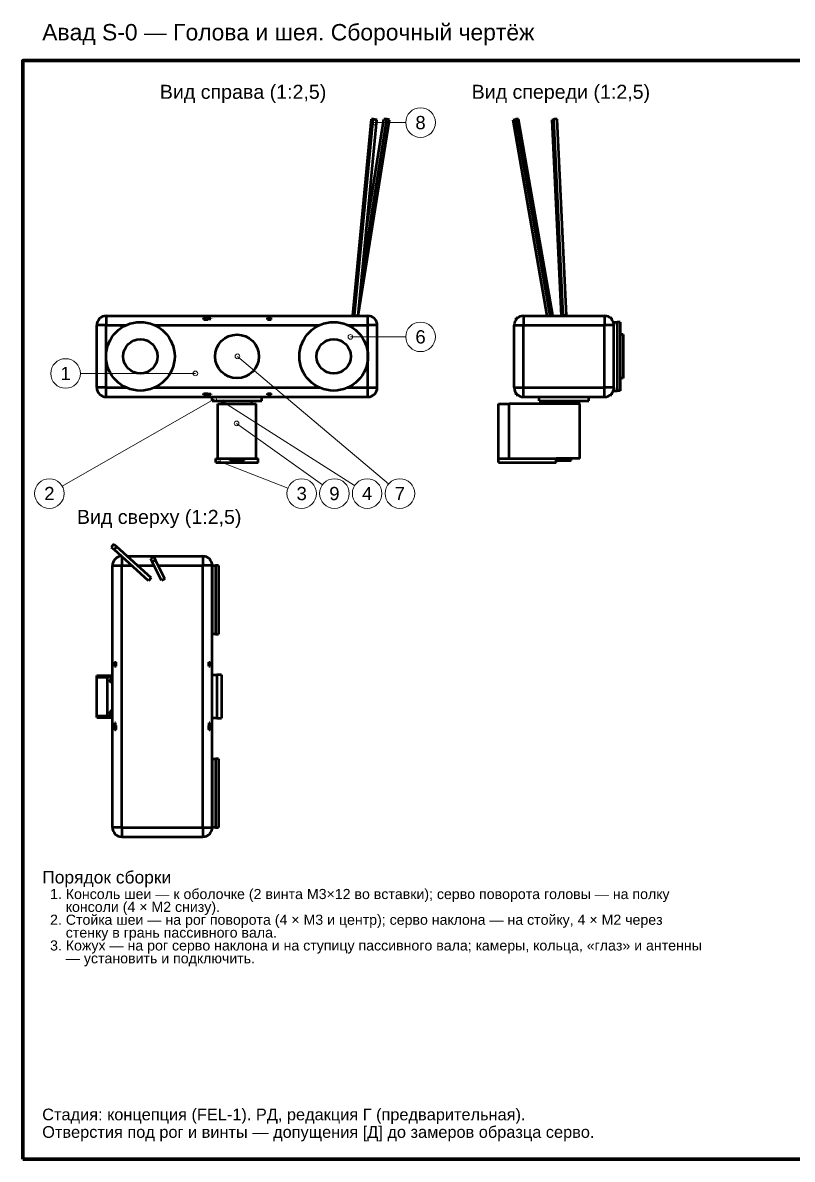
# Model space of a CAD drawing. Header units: millimetres. Extents: x 50 to 1038, y 12 to 742.
# Drawn here: x 50 to 544, y 12 to 742 of the extents above; entities that cross this region are included whole.
import ezdxf
from ezdxf.enums import TextEntityAlignment as Align

# ---------------------------------------------------------------- set-up
doc = ezdxf.new("R2010")
doc.units = ezdxf.units.MM
doc.header["$LTSCALE"] = 2.5
for name, color, linetype, lineweight in [('КОНТУР', 7, 'Continuous', 50), ('РАЗМЕРЫ', 5, 'Continuous', 18), ('РАМКА', 7, 'Continuous', 70), ('ТЕКСТ', 7, 'Continuous', 25)]:
    doc.layers.add(name, color=color, linetype=linetype, lineweight=lineweight)
doc.styles.add('GOST', font='arial.ttf')

msp = doc.modelspace()

# ---------------------------------------------------------------- linework, layer by layer
at = {"layer": 'КОНТУР'}
for p, q in [((261.83, 553.85), (273.83, 679.85)), ((262.95, 553.85), (274.95, 679.85)), ((265.18, 553.71), (277.17, 679.58)), ((265.29, 553.71), (285.24, 679.43)), ((267.62, 579.27), (283.61, 680)), ((270.39, 608.4), (281.76, 680)), ((274.95, 679.85), (273.83, 679.85)), ((277.17, 679.58), (274.95, 679.85)), ((283.61, 680), (281.76, 680)), ((285.24, 679.43), (283.61, 680)), ((364.58, 679.43), (366.38, 680)), ((386.53, 553.71), (364.58, 679.43)), ((368.06, 680), (366.38, 680)), ((388.38, 554), (366.38, 680)), ((390.06, 554), (368.06, 680)), ((389.65, 679.58), (390.76, 679.85)), ((395.64, 553.71), (389.65, 679.58)), ((392.99, 679.85), (390.76, 679.85)), ((396.76, 553.85), (390.76, 679.85)), ((398.99, 553.85), (392.99, 679.85)), ((261.76, 554), (261.97, 555.37)), ((97.5, 507.71), (97.5, 547.71)), ((103.5, 553.71), (271.5, 553.71)), ((103.5, 507.71), (103.5, 547.71)), ((103.5, 547.71), (116.33, 547.71)), ((134.67, 547.71), (240.33, 547.71)), ((166, 552.11), (166.3, 552.11)), ((166, 551.79), (166.3, 551.79)), ((166.3, 552.41), (168.8, 552.41)), ((166.3, 551.44), (166.3, 552.41)), ((166.3, 551.44), (168.8, 551.44)), ((168.8, 551.44), (168.8, 552.41)), ((168.8, 552.11), (170.6, 552.11)), ((168.8, 551.79), (170.6, 551.79)), ((207, 551.44), (207, 552.41)), ((207, 552.41), (209.5, 552.41)), ((207, 551.44), (209.5, 551.44)), ((209.5, 551.44), (209.5, 552.41)), ((258.67, 547.71), (271.5, 547.71)), ((261.84, 554), (261.76, 554)), ((261.84, 553.97), (261.76, 554)), ((262.95, 553.85), (261.83, 553.85)), ((262.94, 553.71), (261.83, 553.85)), ((262.58, 553.71), (262.39, 553.78)), ((264.06, 553.71), (262.95, 553.85)), ((271.5, 507.71), (271.5, 547.71)), ((277.5, 507.71), (277.5, 547.71)), ((365.32, 507.71), (365.32, 547.71)), ((366.62, 552.41), (367.59, 552.41)), ((366.62, 551.44), (366.62, 552.41)), ((366.92, 552.11), (366.92, 551.79)), ((366.92, 552.11), (367.24, 552.11)), ((371.32, 553.71), (423.32, 553.71)), ((371.32, 507.71), (371.32, 547.71)), ((371.32, 547.71), (423.32, 547.71)), ((387.48, 553.71), (388.38, 554)), ((390.06, 554), (388.38, 554)), ((389.16, 553.71), (390.06, 554)), ((396.2, 553.71), (396.76, 553.85)), ((398.99, 553.85), (396.76, 553.85)), ((398.44, 553.71), (398.99, 553.85)), ((423.32, 507.71), (423.32, 547.71)), ((427.05, 552.41), (428.02, 552.41)), ((427.4, 552.11), (427.72, 552.11)), ((427.72, 552.11), (427.72, 551.79)), ((428.02, 551.44), (428.02, 552.41)), ((429.32, 549.71), (431.32, 549.71)), ((429.32, 507.71), (429.32, 547.71)), ((433.32, 549.71), (431.32, 549.71)), ((435.32, 541.71), (433.32, 541.71)), ((435.32, 513.71), (433.32, 513.71)), ((103.5, 507.71), (116.33, 507.71)), ((134.67, 507.71), (240.33, 507.71)), ((166, 503.63), (166.3, 503.63)), ((166, 503.31), (166.3, 503.31)), ((166.3, 503.98), (168.8, 503.98)), ((166.3, 503.01), (166.3, 503.98)), ((168.8, 503.01), (168.8, 503.98)), ((168.8, 503.63), (170.6, 503.63)), ((168.8, 503.31), (170.6, 503.31)), ((170, 503.31), (170, 503.63)), ((207, 503.98), (209.5, 503.98)), ((207, 503.01), (207, 503.98)), ((209.5, 503.01), (209.5, 503.98)), ((258.67, 507.71), (271.5, 507.71)), ((366.62, 503.01), (366.62, 503.98)), ((366.92, 503.63), (366.92, 503.31)), ((366.92, 503.31), (367.24, 503.31)), ((371.32, 507.71), (423.32, 507.71)), ((427.4, 503.31), (427.72, 503.31)), ((427.72, 503.63), (427.72, 503.31)), ((428.02, 503.01), (428.02, 503.98)), ((429.32, 505.71), (431.32, 505.71)), ((433.32, 505.71), (431.32, 505.71)), ((103.5, 501.71), (271.5, 501.71)), ((166.3, 503.01), (168.8, 503.01)), ((171.5, 499.21), (171.5, 501.71)), ((171.5, 499.21), (203.5, 499.21)), ((175.14, 497.21), (199.86, 497.21)), ((175.14, 462.21), (175.14, 497.21)), ((177.9, 497.21), (177.9, 499.21)), ((197.1, 497.21), (197.1, 499.21)), ((199.86, 462.21), (199.86, 497.21)), ((203.5, 499.21), (203.5, 501.71)), ((207, 503.01), (209.5, 503.01)), ((355.24, 462.21), (355.24, 497.21)), ((355.24, 497.21), (362.21, 497.21)), ((362.21, 462.21), (362.21, 497.21)), ((407.43, 497.21), (362.21, 497.21)), ((362.21, 462.21), (362.21, 497.21)), ((366.62, 503.01), (367.59, 503.01)), ((371.32, 501.71), (423.32, 501.71)), ((381.32, 499.21), (381.32, 501.71)), ((381.32, 499.21), (413.32, 499.21)), ((387.72, 497.21), (387.72, 499.21)), ((406.92, 497.21), (406.92, 499.21)), ((407.43, 462.21), (407.43, 497.21)), ((413.32, 499.21), (413.32, 501.71)), ((427.05, 503.01), (428.02, 503.01)), ((173.95, 459.71), (173.95, 462.21)), ((173.95, 462.21), (175.14, 462.21)), ((173.95, 459.71), (201.05, 459.71)), ((175.14, 462.21), (199.86, 462.21)), ((183, 461.01), (183, 462.21)), ((192, 461.01), (192, 462.21)), ((199.86, 462.21), (201.05, 462.21)), ((201.05, 459.71), (201.05, 462.21)), ((355.24, 459.71), (355.24, 462.21)), ((355.24, 462.21), (392.32, 462.21)), ((355.24, 459.71), (392.32, 459.71)), ((392.32, 459.71), (392.32, 462.21)), ((407.43, 462.21), (392.32, 462.21)), ((392.82, 461.01), (392.82, 462.21)), ((401.82, 461.01), (401.82, 462.21)), ((108.52, 407.21), (106.84, 405.36)), ((106.84, 405.36), (108.64, 403.73)), ((108.52, 407.21), (110.32, 405.58)), ((110.32, 405.58), (108.64, 403.73)), ((130.64, 383.73), (108.64, 403.73)), ((132.32, 385.58), (110.32, 405.58)), ((117.04, 399.47), (165.58, 399.47)), ((134.14, 399.14), (131.9, 398.02)), ((131.9, 398.02), (133.01, 395.8)), ((135.25, 396.92), (133.01, 395.8)), ((139.01, 383.8), (133.01, 395.8)), ((134.14, 399.14), (135.25, 396.92)), ((141.25, 384.92), (135.25, 396.92)), ((107.58, 225.47), (107.58, 393.47)), ((113.58, 225.47), (113.58, 393.47)), ((113.58, 393.47), (119.92, 393.47)), ((123.64, 393.47), (134.18, 393.47)), ((136.97, 393.47), (165.58, 393.47)), ((165.58, 225.47), (165.58, 393.47)), ((171.58, 225.47), (171.58, 393.47)), ((171.58, 393.47), (173.58, 393.47)), ((175.58, 393.47), (173.58, 393.47)), ((132.32, 385.58), (130.64, 383.73)), ((141.25, 384.92), (139.01, 383.8)), ((173.58, 349.47), (171.58, 349.47)), ((173.58, 349.47), (175.58, 349.47)), ((108.88, 328.97), (108.88, 331.47)), ((108.88, 331.47), (109.85, 331.47)), ((108.88, 328.97), (109.85, 328.97)), ((109.85, 328.97), (109.85, 331.47)), ((169.31, 328.97), (169.31, 331.47)), ((169.31, 331.47), (170.28, 331.47)), ((169.31, 328.97), (170.28, 328.97)), ((170.28, 328.97), (170.28, 331.47)), ((97.5, 321.83), (97.5, 323.02)), ((97.5, 323.02), (107.58, 323.02)), ((97.5, 297.11), (97.5, 321.83)), ((97.5, 321.83), (104.47, 321.83)), ((104.47, 297.11), (104.47, 321.83)), ((107.58, 321.83), (104.47, 321.83)), ((104.47, 297.11), (104.47, 321.83)), ((171.58, 323.47), (174.58, 323.47)), ((177.58, 323.47), (174.58, 323.47)), ((97.5, 295.92), (97.5, 297.11)), ((97.5, 297.11), (104.47, 297.11)), ((97.5, 295.92), (107.58, 295.92)), ((107.58, 297.11), (104.47, 297.11)), ((109.18, 290.77), (109.18, 292.57)), ((109.5, 290.77), (109.5, 292.57)), ((169.66, 290.77), (169.66, 292.57)), ((169.98, 290.77), (169.98, 292.57)), ((174.58, 295.47), (171.58, 295.47)), ((174.58, 295.47), (177.58, 295.47)), ((108.88, 290.77), (109.85, 290.77)), ((108.88, 288.27), (108.88, 290.77)), ((108.88, 288.27), (109.85, 288.27)), ((109.18, 287.97), (109.18, 288.27)), ((109.5, 287.97), (109.5, 288.27)), ((109.85, 288.27), (109.85, 290.77)), ((169.31, 288.27), (169.31, 290.77)), ((169.31, 290.77), (170.28, 290.77)), ((169.31, 288.27), (170.28, 288.27)), ((169.66, 287.97), (169.66, 288.27)), ((169.98, 287.97), (169.98, 288.27)), ((170.28, 288.27), (170.28, 290.77)), ((171.58, 269.47), (173.58, 269.47)), ((175.58, 269.47), (173.58, 269.47)), ((113.58, 225.47), (165.58, 225.47)), ((113.58, 219.47), (165.58, 219.47)), ((173.58, 225.47), (171.58, 225.47)), ((173.58, 225.47), (175.58, 225.47))]:
    msp.add_line(p, q, dxfattribs=at)
for points in [[(103.5, 547.71), (102.75, 547.71), (102, 547.71), (101.25, 547.71), (100.5, 547.71), (99.75, 547.71), (99, 547.71), (98.25, 547.71), (97.5, 547.71)], [(103.5, 553.71), (103.5, 552.96), (103.5, 552.21), (103.5, 551.46), (103.5, 550.71), (103.5, 549.96), (103.5, 549.21), (103.5, 548.46), (103.5, 547.71)], [(166, 551.79), (166, 551.83), (166, 551.87), (166, 551.91), (166, 551.95), (166, 551.99), (166, 552.03), (166, 552.07), (166, 552.11)], [(166, 552.11), (166, 552.07), (166, 552.03), (166, 551.99), (166, 551.95), (166, 551.91), (166, 551.87), (166, 551.83), (166, 551.79)], [(166, 552.11), (166, 552.07), (166, 552.03), (166, 551.99), (166, 551.95), (166, 551.91), (166, 551.87), (166, 551.83), (166, 551.79)], [(170.6, 551.79), (170.6, 551.83), (170.6, 551.87), (170.6, 551.91), (170.6, 551.95), (170.6, 551.99), (170.6, 552.03), (170.6, 552.07), (170.6, 552.11)], [(170.6, 552.11), (170.6, 552.07), (170.6, 552.03), (170.6, 551.99), (170.6, 551.95), (170.6, 551.91), (170.6, 551.87), (170.6, 551.83), (170.6, 551.79)], [(170.6, 552.11), (170.6, 552.07), (170.6, 552.03), (170.6, 551.99), (170.6, 551.95), (170.6, 551.91), (170.6, 551.87), (170.6, 551.83), (170.6, 551.79)], [(271.5, 547.71), (271.5, 548.46), (271.5, 549.21), (271.5, 549.96), (271.5, 550.71), (271.5, 551.46), (271.5, 552.21), (271.5, 552.96), (271.5, 553.71)], [(277.5, 547.71), (276.75, 547.71), (276, 547.71), (275.25, 547.71), (274.5, 547.71), (273.75, 547.71), (273, 547.71), (272.25, 547.71), (271.5, 547.71)], [(365.32, 547.71), (366.07, 547.71), (366.82, 547.71), (367.57, 547.71), (368.32, 547.71), (369.07, 547.71), (369.82, 547.71), (370.57, 547.71), (371.32, 547.71)], [(371.32, 553.71), (371.32, 552.96), (371.32, 552.21), (371.32, 551.46), (371.32, 550.71), (371.32, 549.96), (371.32, 549.21), (371.32, 548.46), (371.32, 547.71)], [(423.32, 553.71), (423.32, 552.96), (423.32, 552.21), (423.32, 551.46), (423.32, 550.71), (423.32, 549.96), (423.32, 549.21), (423.32, 548.46), (423.32, 547.71)], [(429.32, 547.71), (428.57, 547.71), (427.82, 547.71), (427.07, 547.71), (426.32, 547.71), (425.57, 547.71), (424.82, 547.71), (424.07, 547.71), (423.32, 547.71)], [(429.32, 549.71), (429.32, 549.46), (429.32, 549.21), (429.32, 548.96), (429.32, 548.71), (429.32, 548.46), (429.32, 548.21), (429.32, 547.96), (429.32, 547.71)], [(431.32, 549.71), (431.32, 548.9), (431.32, 548.08), (431.32, 547.27), (431.32, 546.45), (431.32, 545.64), (431.32, 544.82), (431.32, 544.01), (431.32, 543.19), (431.32, 542.38), (431.32, 541.56), (431.32, 540.75), (431.32, 539.94), (431.32, 539.12), (431.32, 538.31), (431.32, 537.49), (431.32, 536.68), (431.32, 535.86), (431.32, 535.05), (431.32, 534.23), (431.32, 533.42), (431.32, 532.6), (431.32, 531.79), (431.32, 530.97), (431.32, 530.16), (431.32, 529.34), (431.32, 528.53), (431.32, 527.71)], [(433.32, 549.71), (433.32, 548.9), (433.32, 548.08), (433.32, 547.27), (433.32, 546.45), (433.32, 545.64), (433.32, 544.82), (433.32, 544.01), (433.32, 543.19), (433.32, 542.38), (433.32, 541.56), (433.32, 540.75), (433.32, 539.94), (433.32, 539.12), (433.32, 538.31), (433.32, 537.49), (433.32, 536.68), (433.32, 535.86), (433.32, 535.05), (433.32, 534.23), (433.32, 533.42), (433.32, 532.6), (433.32, 531.79), (433.32, 530.97), (433.32, 530.16), (433.32, 529.34), (433.32, 528.53), (433.32, 527.71)], [(435.32, 541.71), (435.32, 540.89), (435.32, 540.07), (435.32, 539.24), (435.32, 538.42), (435.32, 537.6), (435.32, 536.77), (435.32, 535.95), (435.32, 535.12), (435.32, 534.3), (435.32, 533.48), (435.32, 532.65), (435.32, 531.83), (435.32, 531.01), (435.32, 530.18), (435.32, 529.36), (435.32, 528.54), (435.32, 527.71)], [(431.32, 527.71), (431.32, 526.9), (431.32, 526.08), (431.32, 525.27), (431.32, 524.45), (431.32, 523.64), (431.32, 522.82), (431.32, 522.01), (431.32, 521.19), (431.32, 520.38), (431.32, 519.56), (431.32, 518.75), (431.32, 517.94), (431.32, 517.12), (431.32, 516.31), (431.32, 515.49), (431.32, 514.68), (431.32, 513.86), (431.32, 513.05), (431.32, 512.23), (431.32, 511.42), (431.32, 510.6), (431.32, 509.79), (431.32, 508.97), (431.32, 508.16), (431.32, 507.34), (431.32, 506.53), (431.32, 505.71)], [(433.32, 527.71), (433.32, 526.9), (433.32, 526.08), (433.32, 525.27), (433.32, 524.45), (433.32, 523.64), (433.32, 522.82), (433.32, 522.01), (433.32, 521.19), (433.32, 520.38), (433.32, 519.56), (433.32, 518.75), (433.32, 517.94), (433.32, 517.12), (433.32, 516.31), (433.32, 515.49), (433.32, 514.68), (433.32, 513.86), (433.32, 513.05), (433.32, 512.23), (433.32, 511.42), (433.32, 510.6), (433.32, 509.79), (433.32, 508.97), (433.32, 508.16), (433.32, 507.34), (433.32, 506.53), (433.32, 505.71)], [(435.32, 527.71), (435.32, 526.89), (435.32, 526.07), (435.32, 525.24), (435.32, 524.42), (435.32, 523.6), (435.32, 522.77), (435.32, 521.95), (435.32, 521.12), (435.32, 520.3), (435.32, 519.48), (435.32, 518.65), (435.32, 517.83), (435.32, 517.01), (435.32, 516.18), (435.32, 515.36), (435.32, 514.54), (435.32, 513.71)], [(103.5, 507.71), (102.75, 507.71), (102, 507.71), (101.25, 507.71), (100.5, 507.71), (99.75, 507.71), (99, 507.71), (98.25, 507.71), (97.5, 507.71)], [(103.5, 501.71), (103.5, 502.46), (103.5, 503.21), (103.5, 503.96), (103.5, 504.71), (103.5, 505.46), (103.5, 506.21), (103.5, 506.96), (103.5, 507.71)], [(166, 503.31), (166, 503.35), (166, 503.39), (166, 503.43), (166, 503.47), (166, 503.51), (166, 503.55), (166, 503.59), (166, 503.63)], [(166, 503.63), (166, 503.59), (166, 503.55), (166, 503.51), (166, 503.47), (166, 503.43), (166, 503.39), (166, 503.35), (166, 503.31)], [(166, 503.63), (166, 503.59), (166, 503.55), (166, 503.51), (166, 503.47), (166, 503.43), (166, 503.39), (166, 503.35), (166, 503.31)], [(170.6, 503.63), (170.6, 503.59), (170.6, 503.55), (170.6, 503.51), (170.6, 503.47), (170.6, 503.43), (170.6, 503.39), (170.6, 503.35), (170.6, 503.31)], [(170.6, 503.63), (170.6, 503.59), (170.6, 503.55), (170.6, 503.51), (170.6, 503.47), (170.6, 503.43), (170.6, 503.39), (170.6, 503.35), (170.6, 503.31)], [(271.5, 501.71), (271.5, 502.46), (271.5, 503.21), (271.5, 503.96), (271.5, 504.71), (271.5, 505.46), (271.5, 506.21), (271.5, 506.96), (271.5, 507.71)], [(271.5, 507.71), (272.25, 507.71), (273, 507.71), (273.75, 507.71), (274.5, 507.71), (275.25, 507.71), (276, 507.71), (276.75, 507.71), (277.5, 507.71)], [(365.32, 507.71), (366.07, 507.71), (366.82, 507.71), (367.57, 507.71), (368.32, 507.71), (369.07, 507.71), (369.82, 507.71), (370.57, 507.71), (371.32, 507.71)], [(371.32, 501.71), (371.32, 502.46), (371.32, 503.21), (371.32, 503.96), (371.32, 504.71), (371.32, 505.46), (371.32, 506.21), (371.32, 506.96), (371.32, 507.71)], [(423.32, 501.71), (423.32, 502.46), (423.32, 503.21), (423.32, 503.96), (423.32, 504.71), (423.32, 505.46), (423.32, 506.21), (423.32, 506.96), (423.32, 507.71)], [(429.32, 507.71), (428.57, 507.71), (427.82, 507.71), (427.07, 507.71), (426.32, 507.71), (425.57, 507.71), (424.82, 507.71), (424.07, 507.71), (423.32, 507.71)], [(429.32, 507.71), (429.32, 507.46), (429.32, 507.21), (429.32, 506.96), (429.32, 506.71), (429.32, 506.46), (429.32, 506.21), (429.32, 505.96), (429.32, 505.71)], [(183, 461.01), (183.82, 461.01), (184.64, 461.01), (185.45, 461.01), (186.27, 461.01), (187.09, 461.01), (187.91, 461.01), (188.73, 461.01), (189.55, 461.01), (190.36, 461.01), (191.18, 461.01), (192, 461.01)], [(392.82, 461.01), (393.64, 461.01), (394.46, 461.01), (395.27, 461.01), (396.09, 461.01), (396.91, 461.01), (397.73, 461.01), (398.55, 461.01), (399.37, 461.01), (400.18, 461.01), (401, 461.01), (401.82, 461.01)], [(113.58, 399.23), (113.58, 398.51), (113.58, 397.79), (113.58, 397.07), (113.58, 396.35), (113.58, 395.63), (113.58, 394.91), (113.58, 394.19), (113.58, 393.47)], [(165.58, 399.47), (165.58, 398.72), (165.58, 397.97), (165.58, 397.22), (165.58, 396.47), (165.58, 395.72), (165.58, 394.97), (165.58, 394.22), (165.58, 393.47)], [(107.58, 393.47), (108.33, 393.47), (109.08, 393.47), (109.83, 393.47), (110.58, 393.47), (111.33, 393.47), (112.08, 393.47), (112.83, 393.47), (113.58, 393.47)], [(171.58, 393.47), (170.83, 393.47), (170.08, 393.47), (169.33, 393.47), (168.58, 393.47), (167.83, 393.47), (167.08, 393.47), (166.33, 393.47), (165.58, 393.47)], [(171.58, 393.47), (171.58, 392.67), (171.58, 391.87), (171.58, 391.07), (171.58, 390.27), (171.58, 389.47), (171.58, 388.67), (171.58, 387.87), (171.58, 387.07), (171.58, 386.27), (171.58, 385.47), (171.58, 384.67), (171.58, 383.87), (171.58, 383.07), (171.58, 382.27), (171.58, 381.47), (171.58, 380.67), (171.58, 379.87), (171.58, 379.07), (171.58, 378.27), (171.58, 377.47), (171.58, 376.67), (171.58, 375.87), (171.58, 375.07), (171.58, 374.27), (171.58, 373.47), (171.58, 372.67), (171.58, 371.87), (171.58, 371.07), (171.58, 370.27), (171.58, 369.47), (171.58, 368.67), (171.58, 367.87), (171.58, 367.07), (171.58, 366.27), (171.58, 365.47), (171.58, 364.67), (171.58, 363.87), (171.58, 363.07), (171.58, 362.27), (171.58, 361.47), (171.58, 360.67), (171.58, 359.87), (171.58, 359.07), (171.58, 358.27), (171.58, 357.47), (171.58, 356.67), (171.58, 355.87), (171.58, 355.07), (171.58, 354.27), (171.58, 353.47), (171.58, 352.67), (171.58, 351.87), (171.58, 351.07), (171.58, 350.27), (171.58, 349.47)], [(173.58, 393.47), (173.58, 392.67), (173.58, 391.87), (173.58, 391.07), (173.58, 390.27), (173.58, 389.47), (173.58, 388.67), (173.58, 387.87), (173.58, 387.07), (173.58, 386.27), (173.58, 385.47), (173.58, 384.67), (173.58, 383.87), (173.58, 383.07), (173.58, 382.27), (173.58, 381.47), (173.58, 380.67), (173.58, 379.87), (173.58, 379.07), (173.58, 378.27), (173.58, 377.47), (173.58, 376.67), (173.58, 375.87), (173.58, 375.07), (173.58, 374.27), (173.58, 373.47), (173.58, 372.67), (173.58, 371.87), (173.58, 371.07), (173.58, 370.27), (173.58, 369.47), (173.58, 368.67), (173.58, 367.87), (173.58, 367.07), (173.58, 366.27), (173.58, 365.47), (173.58, 364.67), (173.58, 363.87), (173.58, 363.07), (173.58, 362.27), (173.58, 361.47), (173.58, 360.67), (173.58, 359.87), (173.58, 359.07), (173.58, 358.27), (173.58, 357.47), (173.58, 356.67), (173.58, 355.87), (173.58, 355.07), (173.58, 354.27), (173.58, 353.47), (173.58, 352.67), (173.58, 351.87), (173.58, 351.07), (173.58, 350.27), (173.58, 349.47)], [(175.58, 393.47), (175.58, 392.67), (175.58, 391.87), (175.58, 391.07), (175.58, 390.27), (175.58, 389.47), (175.58, 388.67), (175.58, 387.87), (175.58, 387.07), (175.58, 386.27), (175.58, 385.47), (175.58, 384.67), (175.58, 383.87), (175.58, 383.07), (175.58, 382.27), (175.58, 381.47), (175.58, 380.67), (175.58, 379.87), (175.58, 379.07), (175.58, 378.27), (175.58, 377.47), (175.58, 376.67), (175.58, 375.87), (175.58, 375.07), (175.58, 374.27), (175.58, 373.47), (175.58, 372.67), (175.58, 371.87), (175.58, 371.07), (175.58, 370.27), (175.58, 369.47), (175.58, 368.67), (175.58, 367.87), (175.58, 367.07), (175.58, 366.27), (175.58, 365.47), (175.58, 364.67), (175.58, 363.87), (175.58, 363.07), (175.58, 362.27), (175.58, 361.47), (175.58, 360.67), (175.58, 359.87), (175.58, 359.07), (175.58, 358.27), (175.58, 357.47), (175.58, 356.67), (175.58, 355.87), (175.58, 355.07), (175.58, 354.27), (175.58, 353.47), (175.58, 352.67), (175.58, 351.87), (175.58, 351.07), (175.58, 350.27), (175.58, 349.47)], [(174.58, 323.47), (174.58, 322.67), (174.58, 321.87), (174.58, 321.07), (174.58, 320.27), (174.58, 319.47), (174.58, 318.67), (174.58, 317.87), (174.58, 317.07), (174.58, 316.27), (174.58, 315.47), (174.58, 314.67), (174.58, 313.87), (174.58, 313.07), (174.58, 312.27), (174.58, 311.47), (174.58, 310.67), (174.58, 309.87), (174.58, 309.07), (174.58, 308.27), (174.58, 307.47), (174.58, 306.67), (174.58, 305.87), (174.58, 305.07), (174.58, 304.27), (174.58, 303.47), (174.58, 302.67), (174.58, 301.87), (174.58, 301.07), (174.58, 300.27), (174.58, 299.47), (174.58, 298.67), (174.58, 297.87), (174.58, 297.07), (174.58, 296.27), (174.58, 295.47)], [(177.58, 323.47), (177.58, 322.67), (177.58, 321.87), (177.58, 321.07), (177.58, 320.27), (177.58, 319.47), (177.58, 318.67), (177.58, 317.87), (177.58, 317.07), (177.58, 316.27), (177.58, 315.47), (177.58, 314.67), (177.58, 313.87), (177.58, 313.07), (177.58, 312.27), (177.58, 311.47), (177.58, 310.67), (177.58, 309.87), (177.58, 309.07), (177.58, 308.27), (177.58, 307.47), (177.58, 306.67), (177.58, 305.87), (177.58, 305.07), (177.58, 304.27), (177.58, 303.47), (177.58, 302.67), (177.58, 301.87), (177.58, 301.07), (177.58, 300.27), (177.58, 299.47), (177.58, 298.67), (177.58, 297.87), (177.58, 297.07), (177.58, 296.27), (177.58, 295.47)], [(109.18, 292.57), (109.22, 292.57), (109.26, 292.57), (109.3, 292.57), (109.34, 292.57), (109.38, 292.57), (109.42, 292.57), (109.46, 292.57), (109.5, 292.57)], [(109.5, 292.57), (109.46, 292.57), (109.42, 292.57), (109.38, 292.57), (109.34, 292.57), (109.3, 292.57), (109.26, 292.57), (109.22, 292.57), (109.18, 292.57)], [(109.18, 292.57), (109.22, 292.57), (109.26, 292.57), (109.3, 292.57), (109.34, 292.57), (109.38, 292.57), (109.42, 292.57), (109.46, 292.57), (109.5, 292.57)], [(169.66, 292.57), (169.7, 292.57), (169.74, 292.57), (169.78, 292.57), (169.82, 292.57), (169.86, 292.57), (169.9, 292.57), (169.94, 292.57), (169.98, 292.57)], [(169.98, 292.57), (169.94, 292.57), (169.9, 292.57), (169.86, 292.57), (169.82, 292.57), (169.78, 292.57), (169.74, 292.57), (169.7, 292.57), (169.66, 292.57)], [(169.66, 292.57), (169.7, 292.57), (169.74, 292.57), (169.78, 292.57), (169.82, 292.57), (169.86, 292.57), (169.9, 292.57), (169.94, 292.57), (169.98, 292.57)], [(109.18, 287.97), (109.22, 287.97), (109.26, 287.97), (109.3, 287.97), (109.34, 287.97), (109.38, 287.97), (109.42, 287.97), (109.46, 287.97), (109.5, 287.97)], [(109.5, 287.97), (109.46, 287.97), (109.42, 287.97), (109.38, 287.97), (109.34, 287.97), (109.3, 287.97), (109.26, 287.97), (109.22, 287.97), (109.18, 287.97)], [(109.18, 287.97), (109.22, 287.97), (109.26, 287.97), (109.3, 287.97), (109.34, 287.97), (109.38, 287.97), (109.42, 287.97), (109.46, 287.97), (109.5, 287.97)], [(169.66, 287.97), (169.7, 287.97), (169.74, 287.97), (169.78, 287.97), (169.82, 287.97), (169.86, 287.97), (169.9, 287.97), (169.94, 287.97), (169.98, 287.97)], [(169.98, 287.97), (169.94, 287.97), (169.9, 287.97), (169.86, 287.97), (169.82, 287.97), (169.78, 287.97), (169.74, 287.97), (169.7, 287.97), (169.66, 287.97)], [(169.66, 287.97), (169.7, 287.97), (169.74, 287.97), (169.78, 287.97), (169.82, 287.97), (169.86, 287.97), (169.9, 287.97), (169.94, 287.97), (169.98, 287.97)], [(171.58, 269.47), (171.58, 268.67), (171.58, 267.87), (171.58, 267.07), (171.58, 266.27), (171.58, 265.47), (171.58, 264.67), (171.58, 263.87), (171.58, 263.07), (171.58, 262.27), (171.58, 261.47), (171.58, 260.67), (171.58, 259.87), (171.58, 259.07), (171.58, 258.27), (171.58, 257.47), (171.58, 256.67), (171.58, 255.87), (171.58, 255.07), (171.58, 254.27), (171.58, 253.47), (171.58, 252.67), (171.58, 251.87), (171.58, 251.07), (171.58, 250.27), (171.58, 249.47), (171.58, 248.67), (171.58, 247.87), (171.58, 247.07), (171.58, 246.27), (171.58, 245.47), (171.58, 244.67), (171.58, 243.87), (171.58, 243.07), (171.58, 242.27), (171.58, 241.47), (171.58, 240.67), (171.58, 239.87), (171.58, 239.07), (171.58, 238.27), (171.58, 237.47), (171.58, 236.67), (171.58, 235.87), (171.58, 235.07), (171.58, 234.27), (171.58, 233.47), (171.58, 232.67), (171.58, 231.87), (171.58, 231.07), (171.58, 230.27), (171.58, 229.47), (171.58, 228.67), (171.58, 227.87), (171.58, 227.07), (171.58, 226.27), (171.58, 225.47)], [(173.58, 269.47), (173.58, 268.67), (173.58, 267.87), (173.58, 267.07), (173.58, 266.27), (173.58, 265.47), (173.58, 264.67), (173.58, 263.87), (173.58, 263.07), (173.58, 262.27), (173.58, 261.47), (173.58, 260.67), (173.58, 259.87), (173.58, 259.07), (173.58, 258.27), (173.58, 257.47), (173.58, 256.67), (173.58, 255.87), (173.58, 255.07), (173.58, 254.27), (173.58, 253.47), (173.58, 252.67), (173.58, 251.87), (173.58, 251.07), (173.58, 250.27), (173.58, 249.47), (173.58, 248.67), (173.58, 247.87), (173.58, 247.07), (173.58, 246.27), (173.58, 245.47), (173.58, 244.67), (173.58, 243.87), (173.58, 243.07), (173.58, 242.27), (173.58, 241.47), (173.58, 240.67), (173.58, 239.87), (173.58, 239.07), (173.58, 238.27), (173.58, 237.47), (173.58, 236.67), (173.58, 235.87), (173.58, 235.07), (173.58, 234.27), (173.58, 233.47), (173.58, 232.67), (173.58, 231.87), (173.58, 231.07), (173.58, 230.27), (173.58, 229.47), (173.58, 228.67), (173.58, 227.87), (173.58, 227.07), (173.58, 226.27), (173.58, 225.47)], [(175.58, 269.47), (175.58, 268.67), (175.58, 267.87), (175.58, 267.07), (175.58, 266.27), (175.58, 265.47), (175.58, 264.67), (175.58, 263.87), (175.58, 263.07), (175.58, 262.27), (175.58, 261.47), (175.58, 260.67), (175.58, 259.87), (175.58, 259.07), (175.58, 258.27), (175.58, 257.47), (175.58, 256.67), (175.58, 255.87), (175.58, 255.07), (175.58, 254.27), (175.58, 253.47), (175.58, 252.67), (175.58, 251.87), (175.58, 251.07), (175.58, 250.27), (175.58, 249.47), (175.58, 248.67), (175.58, 247.87), (175.58, 247.07), (175.58, 246.27), (175.58, 245.47), (175.58, 244.67), (175.58, 243.87), (175.58, 243.07), (175.58, 242.27), (175.58, 241.47), (175.58, 240.67), (175.58, 239.87), (175.58, 239.07), (175.58, 238.27), (175.58, 237.47), (175.58, 236.67), (175.58, 235.87), (175.58, 235.07), (175.58, 234.27), (175.58, 233.47), (175.58, 232.67), (175.58, 231.87), (175.58, 231.07), (175.58, 230.27), (175.58, 229.47), (175.58, 228.67), (175.58, 227.87), (175.58, 227.07), (175.58, 226.27), (175.58, 225.47)], [(113.58, 225.47), (112.83, 225.47), (112.08, 225.47), (111.33, 225.47), (110.58, 225.47), (109.83, 225.47), (109.08, 225.47), (108.33, 225.47), (107.58, 225.47)], [(113.58, 225.47), (113.58, 224.72), (113.58, 223.97), (113.58, 223.22), (113.58, 222.47), (113.58, 221.72), (113.58, 220.97), (113.58, 220.22), (113.58, 219.47)], [(165.58, 225.47), (165.58, 224.72), (165.58, 223.97), (165.58, 223.22), (165.58, 222.47), (165.58, 221.72), (165.58, 220.97), (165.58, 220.22), (165.58, 219.47)], [(165.58, 225.47), (166.33, 225.47), (167.08, 225.47), (167.83, 225.47), (168.58, 225.47), (169.33, 225.47), (170.08, 225.47), (170.83, 225.47), (171.58, 225.47)]]:
    msp.add_lwpolyline(points, dxfattribs=at)
for centre, radius in [((125.5, 527.71), 22), ((249.5, 527.71), 22), ((187.5, 527.71), 14), ((125.5, 527.71), 11), ((249.5, 527.71), 11)]:
    msp.add_circle(centre, radius, dxfattribs=at)
for centre, radius, start, end in [((103.5, 547.71), 6, 90, 180), ((103.5, 547.71), 6, 90, 180), ((271.5, 547.71), 6, 0, 90), ((271.5, 547.71), 6, 0, 90), ((371.32, 547.71), 6, 90, 180), ((371.32, 547.71), 6, 90, 180), ((423.32, 547.71), 6, 0, 90), ((423.32, 547.71), 6, 0, 90), ((103.5, 507.71), 6, 180, 270), ((103.5, 507.71), 6, 180, 270), ((271.5, 507.71), 6, 270, 0), ((271.5, 507.71), 6, 270, 0), ((371.32, 507.71), 6, 180, 270), ((371.32, 507.71), 6, 180, 270), ((423.32, 507.71), 6, 270, 0), ((423.32, 507.71), 6, 270, 0), ((113.58, 393.47), 6, 92.4111, 180), ((113.58, 393.47), 6, 92.4111, 180), ((165.58, 393.47), 6, 0, 90), ((165.58, 393.47), 6, 0, 90), ((106.83, 319.72), 1, 90, 318.59038), ((106.83, 319.72), 1, 41.40962, 90), ((106.83, 299.22), 1, 90, 318.59038), ((106.83, 299.22), 1, 41.40962, 90), ((113.58, 225.47), 6, 180, 270), ((113.58, 225.47), 6, 180, 270), ((165.58, 225.47), 6, 270, 0), ((165.58, 225.47), 6, 270, 0)]:
    msp.add_arc(centre, radius, start, end, dxfattribs=at)
at = {"layer": 'РАЗМЕРЫ'}
for p, q in [((275.25, 677.75), (295.74, 677.75)), ((260.25, 540.25), (295.74, 540.25)), ((187.75, 527.75), (284.72, 445.84)), ((160.75, 516.75), (87, 516.75)), ((172.75, 500.25), (75.34, 444.44)), ((178.75, 498.25), (262.96, 444.8)), ((187.25, 484.75), (242.26, 445.25)), ((175.25, 460.75), (220.13, 443.18))]:
    msp.add_line(p, q, dxfattribs=at)
for centre, radius in [((305.24, 677.75), 9.5), ((275.25, 677.75), 1.5), ((305.24, 540.25), 9.5), ((260.25, 540.25), 1.5), ((77.5, 516.75), 9.5), ((187.75, 527.75), 1.5), ((160.75, 516.75), 1.5), ((172.75, 500.25), 1.5), ((178.75, 498.25), 1.5), ((187.25, 484.75), 1.5), ((175.25, 460.75), 1.5), ((67.1, 439.71), 9.5), ((228.98, 439.71), 9.5), ((249.98, 439.71), 9.5), ((270.98, 439.71), 9.5), ((291.98, 439.71), 9.5)]:
    msp.add_circle(centre, radius, dxfattribs=at)
at = {"layer": 'РАМКА', "lineweight": 70}
msp.add_lwpolyline([(50, 12.5), (1037.5, 12.5), (1037.5, 717.5), (50, 717.5), (50, 12.5)], dxfattribs=at)

# ---------------------------------------------------------------- texts
at = {"layer": 'ТЕКСТ', "style": 'GOST'}
for s, height, p in [('Авад S-0 — Голова и шея. Сборочный чертёж', 10.5, (62.5, 730.5)), ('Порядок сборки', 8, (62.5, 189.47)), ('  1. Консоль шеи — к оболочке (2 винта M3×12 во вставки); серво поворота головы — на полку', 6.5, (62.5, 179.47)), ('      консоли (4 × M2 снизу).', 6.5, (62.5, 171.22)), ('  2. Стойка шеи — на рог поворота (4 × M3 и центр); серво наклона — на стойку, 4 × M2 через', 6.5, (62.5, 162.97)), ('      стенку в грань пассивного вала.', 6.5, (62.5, 154.72)), ('  3. Кожух — на рог серво наклона и на ступицу пассивного вала; камеры, кольца, «глаз» и антенны', 6.5, (62.5, 146.47)), ('      — установить и подключить.', 6.5, (62.5, 138.22)), ('Стадия: концепция (FEL-1). РД, редакция Г (предварительная).', 7.5, (62.5, 37.5)), ('Отверстия под рог и винты — допущения [Д] до замеров образца серво.', 7.5, (62.5, 26.25))]:
    msp.add_text(s, height=height, dxfattribs=at).set_placement(p)
for s, height, p in [('Вид справа (1:2,5)', 9, (191.37, 697.5)), ('Вид спереди (1:2,5)', 9, (395.28, 697.5)), ('8', 8.5, (305.24, 677.75)), ('6', 8.5, (305.24, 540.25)), ('1', 8.5, (77.5, 516.75)), ('2', 8.5, (67.1, 439.71)), ('3', 8.5, (228.98, 439.71)), ('9', 8.5, (249.98, 439.71)), ('4', 8.5, (270.98, 439.71)), ('7', 8.5, (291.98, 439.71)), ('Вид сверху (1:2,5)', 9, (137.54, 424.71))]:
    msp.add_text(s, height=height, dxfattribs=at).set_placement(p, align=Align.MIDDLE_CENTER)

doc.saveas('drawing.dxf')
